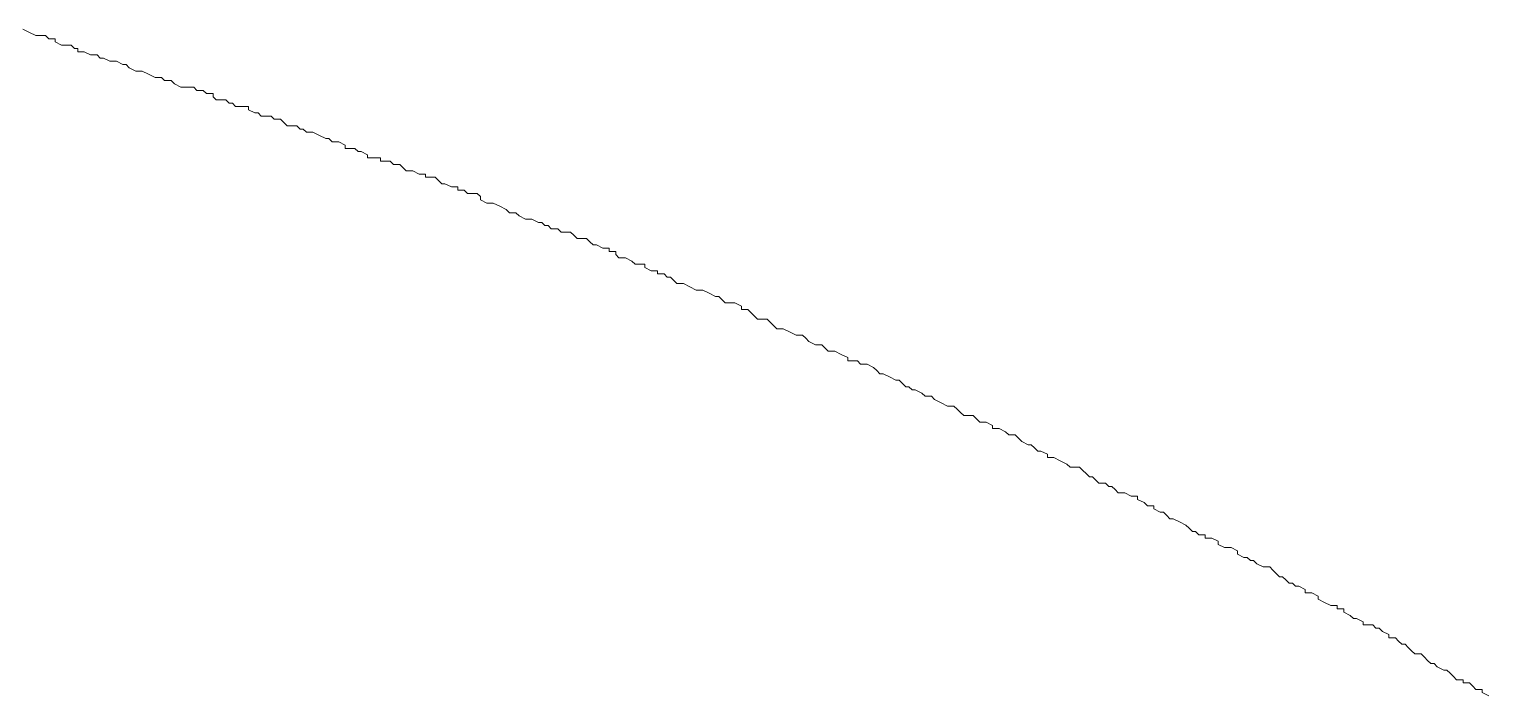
# Model space of a CAD drawing. Header units: millimetres. Extents: x 5194 to 16594, y 329 to 7592.
# Drawn here: x 10350.9 to 10361.09, y 4136.19 to 4140.85 of the extents above; entities that cross this region are included whole.
import ezdxf

# ---------------------------------------------------------------- set-up
doc = ezdxf.new("R2010")
doc.units = ezdxf.units.MM
doc.header["$MEASUREMENT"] = 0
doc.layers.add('PDF_Geometry', color=7, linetype='Continuous', true_color=0x231f20)

msp = doc.modelspace()

# ---------------------------------------------------------------- linework, layer by layer
at = {"layer": 'PDF_Geometry', "color": 0, "lineweight": 9}
for p, q in [((10350.903, 4140.825), (10350.858, 4140.847)), ((10350.948, 4140.803), (10350.903, 4140.825)), ((10350.993, 4140.803), (10350.948, 4140.803)), ((10351.015, 4140.803), (10350.993, 4140.803)), ((10351.038, 4140.78), (10351.015, 4140.803)), ((10351.083, 4140.78), (10351.038, 4140.78)), ((10351.083, 4140.758), (10351.083, 4140.78)), ((10351.128, 4140.735), (10351.083, 4140.758)), ((10351.173, 4140.735), (10351.128, 4140.735)), ((10351.195, 4140.735), (10351.173, 4140.735)), ((10351.218, 4140.713), (10351.195, 4140.735)), ((10351.24, 4140.713), (10351.218, 4140.713)), ((10351.24, 4140.69), (10351.24, 4140.713)), ((10351.285, 4140.69), (10351.24, 4140.69)), ((10351.33, 4140.668), (10351.285, 4140.69)), ((10351.375, 4140.668), (10351.33, 4140.668)), ((10351.398, 4140.645), (10351.375, 4140.668)), ((10351.42, 4140.645), (10351.398, 4140.645)), ((10351.465, 4140.623), (10351.42, 4140.645)), ((10351.488, 4140.623), (10351.465, 4140.623)), ((10351.51, 4140.623), (10351.488, 4140.623)), ((10351.555, 4140.6), (10351.51, 4140.623)), ((10351.578, 4140.6), (10351.555, 4140.6)), ((10351.6, 4140.578), (10351.578, 4140.6)), ((10351.645, 4140.555), (10351.6, 4140.578)), ((10351.667, 4140.555), (10351.645, 4140.555)), ((10351.69, 4140.555), (10351.667, 4140.555)), ((10351.735, 4140.533), (10351.69, 4140.555)), ((10351.78, 4140.51), (10351.735, 4140.533)), ((10351.825, 4140.51), (10351.78, 4140.51)), ((10351.847, 4140.488), (10351.825, 4140.51)), ((10351.87, 4140.488), (10351.847, 4140.488)), ((10351.892, 4140.488), (10351.87, 4140.488)), ((10351.915, 4140.465), (10351.892, 4140.488)), ((10351.96, 4140.443), (10351.915, 4140.465)), ((10352.005, 4140.443), (10351.96, 4140.443)), ((10352.05, 4140.443), (10352.005, 4140.443)), ((10352.072, 4140.42), (10352.05, 4140.443)), ((10352.095, 4140.42), (10352.072, 4140.42)), ((10352.117, 4140.42), (10352.095, 4140.42)), ((10352.14, 4140.398), (10352.117, 4140.42)), ((10352.185, 4140.398), (10352.14, 4140.398)), ((10352.185, 4140.375), (10352.185, 4140.398)), ((10352.207, 4140.353), (10352.185, 4140.375)), ((10352.252, 4140.353), (10352.207, 4140.353)), ((10352.275, 4140.353), (10352.252, 4140.353)), ((10352.297, 4140.33), (10352.275, 4140.353)), ((10352.32, 4140.33), (10352.297, 4140.33)), ((10352.342, 4140.308), (10352.32, 4140.33)), ((10352.387, 4140.308), (10352.342, 4140.308)), ((10352.432, 4140.308), (10352.387, 4140.308)), ((10352.432, 4140.285), (10352.432, 4140.308)), ((10352.477, 4140.263), (10352.432, 4140.285)), ((10352.5, 4140.263), (10352.477, 4140.263)), ((10352.522, 4140.24), (10352.5, 4140.263)), ((10352.567, 4140.24), (10352.522, 4140.24)), ((10352.59, 4140.24), (10352.567, 4140.24)), ((10352.612, 4140.218), (10352.59, 4140.24)), ((10352.657, 4140.218), (10352.612, 4140.218)), ((10352.679, 4140.195), (10352.657, 4140.218)), ((10352.702, 4140.173), (10352.679, 4140.195)), ((10352.747, 4140.173), (10352.702, 4140.173)), ((10352.769, 4140.173), (10352.747, 4140.173)), ((10352.792, 4140.15), (10352.769, 4140.173)), ((10352.814, 4140.15), (10352.792, 4140.15)), ((10352.837, 4140.128), (10352.814, 4140.15)), ((10352.882, 4140.128), (10352.837, 4140.128)), ((10352.927, 4140.105), (10352.882, 4140.128)), ((10352.972, 4140.083), (10352.927, 4140.105)), ((10352.994, 4140.083), (10352.972, 4140.083)), ((10353.017, 4140.06), (10352.994, 4140.083)), ((10353.039, 4140.06), (10353.017, 4140.06)), ((10353.062, 4140.06), (10353.039, 4140.06)), ((10353.107, 4140.038), (10353.062, 4140.06)), ((10353.107, 4140.015), (10353.107, 4140.038)), ((10353.129, 4140.015), (10353.107, 4140.015)), ((10353.174, 4140.015), (10353.129, 4140.015)), ((10353.197, 4139.993), (10353.174, 4140.015)), ((10353.219, 4139.993), (10353.197, 4139.993)), ((10353.264, 4139.97), (10353.219, 4139.993)), ((10353.264, 4139.948), (10353.264, 4139.97)), ((10353.309, 4139.948), (10353.264, 4139.948)), ((10353.354, 4139.948), (10353.309, 4139.948)), ((10353.354, 4139.925), (10353.354, 4139.948)), ((10353.399, 4139.925), (10353.354, 4139.925)), ((10353.422, 4139.925), (10353.399, 4139.925)), ((10353.444, 4139.903), (10353.422, 4139.925)), ((10353.489, 4139.903), (10353.444, 4139.903)), ((10353.512, 4139.88), (10353.489, 4139.903)), ((10353.534, 4139.858), (10353.512, 4139.88)), ((10353.557, 4139.858), (10353.534, 4139.858)), ((10353.579, 4139.858), (10353.557, 4139.858)), ((10353.624, 4139.835), (10353.579, 4139.858)), ((10353.669, 4139.835), (10353.624, 4139.835)), ((10353.669, 4139.813), (10353.669, 4139.835)), ((10353.714, 4139.813), (10353.669, 4139.813)), ((10353.736, 4139.813), (10353.714, 4139.813)), ((10353.759, 4139.791), (10353.736, 4139.813)), ((10353.781, 4139.768), (10353.759, 4139.791)), ((10353.804, 4139.768), (10353.781, 4139.768)), ((10353.849, 4139.746), (10353.804, 4139.768)), ((10353.894, 4139.746), (10353.849, 4139.746)), ((10353.894, 4139.723), (10353.894, 4139.746)), ((10353.939, 4139.723), (10353.894, 4139.723)), ((10353.961, 4139.701), (10353.939, 4139.723)), ((10353.984, 4139.701), (10353.961, 4139.701)), ((10354.029, 4139.701), (10353.984, 4139.701)), ((10354.051, 4139.678), (10354.029, 4139.701)), ((10354.051, 4139.656), (10354.051, 4139.678)), ((10354.096, 4139.633), (10354.051, 4139.656)), ((10354.141, 4139.633), (10354.096, 4139.633)), ((10354.186, 4139.611), (10354.141, 4139.633)), ((10354.231, 4139.588), (10354.186, 4139.611)), ((10354.254, 4139.566), (10354.231, 4139.588)), ((10354.276, 4139.566), (10354.254, 4139.566)), ((10354.299, 4139.566), (10354.276, 4139.566)), ((10354.321, 4139.543), (10354.299, 4139.566)), ((10354.366, 4139.521), (10354.321, 4139.543)), ((10354.411, 4139.521), (10354.366, 4139.521)), ((10354.456, 4139.498), (10354.411, 4139.521)), ((10354.479, 4139.498), (10354.456, 4139.498)), ((10354.501, 4139.476), (10354.479, 4139.498)), ((10354.524, 4139.476), (10354.501, 4139.476)), ((10354.546, 4139.453), (10354.524, 4139.476)), ((10354.591, 4139.453), (10354.546, 4139.453)), ((10354.614, 4139.431), (10354.591, 4139.453)), ((10354.636, 4139.431), (10354.614, 4139.431)), ((10354.681, 4139.431), (10354.636, 4139.431)), ((10354.704, 4139.408), (10354.681, 4139.431)), ((10354.726, 4139.386), (10354.704, 4139.408)), ((10354.771, 4139.386), (10354.726, 4139.386)), ((10354.793, 4139.386), (10354.771, 4139.386)), ((10354.816, 4139.363), (10354.793, 4139.386)), ((10354.838, 4139.341), (10354.816, 4139.363)), ((10354.861, 4139.341), (10354.838, 4139.341)), ((10354.906, 4139.318), (10354.861, 4139.341)), ((10354.951, 4139.318), (10354.906, 4139.318)), ((10354.951, 4139.296), (10354.951, 4139.318)), ((10354.996, 4139.296), (10354.951, 4139.296)), ((10354.996, 4139.273), (10354.996, 4139.296)), ((10355.018, 4139.251), (10354.996, 4139.273)), ((10355.041, 4139.251), (10355.018, 4139.251)), ((10355.063, 4139.251), (10355.041, 4139.251)), ((10355.108, 4139.228), (10355.063, 4139.251)), ((10355.131, 4139.206), (10355.108, 4139.228)), ((10355.153, 4139.206), (10355.131, 4139.206)), ((10355.198, 4139.206), (10355.153, 4139.206)), ((10355.198, 4139.183), (10355.198, 4139.206)), ((10355.243, 4139.161), (10355.198, 4139.183)), ((10355.288, 4139.161), (10355.243, 4139.161)), ((10355.288, 4139.138), (10355.288, 4139.161)), ((10355.333, 4139.138), (10355.288, 4139.138)), ((10355.356, 4139.116), (10355.333, 4139.138)), ((10355.378, 4139.116), (10355.356, 4139.116)), ((10355.401, 4139.093), (10355.378, 4139.116)), ((10355.423, 4139.071), (10355.401, 4139.093)), ((10355.468, 4139.071), (10355.423, 4139.071)), ((10355.513, 4139.048), (10355.468, 4139.071)), ((10355.558, 4139.026), (10355.513, 4139.048)), ((10355.603, 4139.026), (10355.558, 4139.026)), ((10355.648, 4139.003), (10355.603, 4139.026)), ((10355.693, 4138.981), (10355.648, 4139.003)), ((10355.716, 4138.981), (10355.693, 4138.981)), ((10355.738, 4138.958), (10355.716, 4138.981)), ((10355.761, 4138.936), (10355.738, 4138.958)), ((10355.783, 4138.936), (10355.761, 4138.936)), ((10355.828, 4138.936), (10355.783, 4138.936)), ((10355.873, 4138.913), (10355.828, 4138.936)), ((10355.873, 4138.891), (10355.873, 4138.913)), ((10355.918, 4138.891), (10355.873, 4138.891)), ((10355.94, 4138.868), (10355.918, 4138.891)), ((10355.963, 4138.846), (10355.94, 4138.868)), ((10355.985, 4138.823), (10355.963, 4138.846)), ((10356.03, 4138.823), (10355.985, 4138.823)), ((10356.053, 4138.823), (10356.03, 4138.823)), ((10356.075, 4138.801), (10356.053, 4138.823)), ((10356.098, 4138.778), (10356.075, 4138.801)), ((10356.12, 4138.756), (10356.098, 4138.778)), ((10356.165, 4138.756), (10356.12, 4138.756)), ((10356.21, 4138.734), (10356.165, 4138.756)), ((10356.255, 4138.711), (10356.21, 4138.734)), ((10356.278, 4138.711), (10356.255, 4138.711)), ((10356.3, 4138.711), (10356.278, 4138.711)), ((10356.323, 4138.689), (10356.3, 4138.711)), ((10356.345, 4138.666), (10356.323, 4138.689)), ((10356.39, 4138.644), (10356.345, 4138.666)), ((10356.413, 4138.644), (10356.39, 4138.644)), ((10356.435, 4138.644), (10356.413, 4138.644)), ((10356.458, 4138.621), (10356.435, 4138.644)), ((10356.48, 4138.599), (10356.458, 4138.621)), ((10356.525, 4138.599), (10356.48, 4138.599)), ((10356.57, 4138.576), (10356.525, 4138.599)), ((10356.615, 4138.554), (10356.57, 4138.576)), ((10356.615, 4138.531), (10356.615, 4138.554)), ((10356.66, 4138.531), (10356.615, 4138.531)), ((10356.683, 4138.531), (10356.66, 4138.531)), ((10356.705, 4138.509), (10356.683, 4138.531)), ((10356.75, 4138.509), (10356.705, 4138.509)), ((10356.795, 4138.486), (10356.75, 4138.509)), ((10356.818, 4138.464), (10356.795, 4138.486)), ((10356.84, 4138.441), (10356.818, 4138.464)), ((10356.862, 4138.441), (10356.84, 4138.441)), ((10356.907, 4138.419), (10356.862, 4138.441)), ((10356.952, 4138.396), (10356.907, 4138.419)), ((10356.975, 4138.396), (10356.952, 4138.396)), ((10356.997, 4138.374), (10356.975, 4138.396)), ((10357.02, 4138.351), (10356.997, 4138.374)), ((10357.042, 4138.351), (10357.02, 4138.351)), ((10357.065, 4138.329), (10357.042, 4138.351)), ((10357.087, 4138.329), (10357.065, 4138.329)), ((10357.132, 4138.306), (10357.087, 4138.329)), ((10357.155, 4138.284), (10357.132, 4138.306)), ((10357.177, 4138.284), (10357.155, 4138.284)), ((10357.2, 4138.284), (10357.177, 4138.284)), ((10357.222, 4138.261), (10357.2, 4138.284)), ((10357.267, 4138.239), (10357.222, 4138.261)), ((10357.312, 4138.216), (10357.267, 4138.239)), ((10357.357, 4138.216), (10357.312, 4138.216)), ((10357.38, 4138.194), (10357.357, 4138.216)), ((10357.402, 4138.171), (10357.38, 4138.194)), ((10357.425, 4138.149), (10357.402, 4138.171)), ((10357.447, 4138.149), (10357.425, 4138.149)), ((10357.492, 4138.149), (10357.447, 4138.149)), ((10357.515, 4138.126), (10357.492, 4138.149)), ((10357.537, 4138.104), (10357.515, 4138.126)), ((10357.56, 4138.104), (10357.537, 4138.104)), ((10357.582, 4138.104), (10357.56, 4138.104)), ((10357.627, 4138.081), (10357.582, 4138.104)), ((10357.627, 4138.059), (10357.627, 4138.081)), ((10357.672, 4138.059), (10357.627, 4138.059)), ((10357.717, 4138.036), (10357.672, 4138.059)), ((10357.74, 4138.014), (10357.717, 4138.036)), ((10357.762, 4138.014), (10357.74, 4138.014)), ((10357.785, 4138.014), (10357.762, 4138.014)), ((10357.807, 4137.991), (10357.785, 4138.014)), ((10357.83, 4137.969), (10357.807, 4137.991)), ((10357.874, 4137.946), (10357.83, 4137.969)), ((10357.897, 4137.946), (10357.874, 4137.946)), ((10357.919, 4137.924), (10357.897, 4137.946)), ((10357.942, 4137.901), (10357.919, 4137.924)), ((10357.964, 4137.901), (10357.942, 4137.901)), ((10358.009, 4137.879), (10357.964, 4137.901)), ((10358.009, 4137.856), (10358.009, 4137.879)), ((10358.054, 4137.856), (10358.009, 4137.856)), ((10358.099, 4137.834), (10358.054, 4137.856)), ((10358.144, 4137.811), (10358.099, 4137.834)), ((10358.167, 4137.789), (10358.144, 4137.811)), ((10358.189, 4137.789), (10358.167, 4137.789)), ((10358.234, 4137.789), (10358.189, 4137.789)), ((10358.257, 4137.766), (10358.234, 4137.789)), ((10358.279, 4137.744), (10358.257, 4137.766)), ((10358.302, 4137.721), (10358.279, 4137.744)), ((10358.324, 4137.721), (10358.302, 4137.721)), ((10358.347, 4137.699), (10358.324, 4137.721)), ((10358.369, 4137.677), (10358.347, 4137.699)), ((10358.414, 4137.677), (10358.369, 4137.677)), ((10358.437, 4137.654), (10358.414, 4137.677)), ((10358.459, 4137.654), (10358.437, 4137.654)), ((10358.482, 4137.632), (10358.459, 4137.654)), ((10358.504, 4137.609), (10358.482, 4137.632)), ((10358.549, 4137.609), (10358.504, 4137.609)), ((10358.594, 4137.587), (10358.549, 4137.609)), ((10358.639, 4137.587), (10358.594, 4137.587)), ((10358.639, 4137.564), (10358.639, 4137.587)), ((10358.684, 4137.542), (10358.639, 4137.564)), ((10358.707, 4137.519), (10358.684, 4137.542)), ((10358.729, 4137.519), (10358.707, 4137.519)), ((10358.752, 4137.519), (10358.729, 4137.519)), ((10358.752, 4137.497), (10358.752, 4137.519)), ((10358.797, 4137.474), (10358.752, 4137.497)), ((10358.819, 4137.474), (10358.797, 4137.474)), ((10358.842, 4137.452), (10358.819, 4137.474)), ((10358.864, 4137.429), (10358.842, 4137.452)), ((10358.887, 4137.429), (10358.864, 4137.429)), ((10358.931, 4137.407), (10358.887, 4137.429)), ((10358.976, 4137.384), (10358.931, 4137.407)), ((10358.999, 4137.362), (10358.976, 4137.384)), ((10359.021, 4137.339), (10358.999, 4137.362)), ((10359.044, 4137.339), (10359.021, 4137.339)), ((10359.066, 4137.317), (10359.044, 4137.339)), ((10359.111, 4137.317), (10359.066, 4137.317)), ((10359.111, 4137.294), (10359.111, 4137.317)), ((10359.156, 4137.294), (10359.111, 4137.294)), ((10359.201, 4137.272), (10359.156, 4137.294)), ((10359.201, 4137.249), (10359.201, 4137.272)), ((10359.246, 4137.227), (10359.201, 4137.249)), ((10359.269, 4137.227), (10359.246, 4137.227)), ((10359.291, 4137.227), (10359.269, 4137.227)), ((10359.336, 4137.204), (10359.291, 4137.227)), ((10359.336, 4137.182), (10359.336, 4137.204)), ((10359.381, 4137.159), (10359.336, 4137.182)), ((10359.404, 4137.159), (10359.381, 4137.159)), ((10359.426, 4137.137), (10359.404, 4137.159)), ((10359.449, 4137.137), (10359.426, 4137.137)), ((10359.471, 4137.114), (10359.449, 4137.137)), ((10359.516, 4137.092), (10359.471, 4137.114)), ((10359.539, 4137.092), (10359.516, 4137.092)), ((10359.561, 4137.092), (10359.539, 4137.092)), ((10359.584, 4137.069), (10359.561, 4137.092)), ((10359.606, 4137.047), (10359.584, 4137.069)), ((10359.629, 4137.024), (10359.606, 4137.047)), ((10359.651, 4137.024), (10359.629, 4137.024)), ((10359.674, 4137.002), (10359.651, 4137.024)), ((10359.696, 4136.979), (10359.674, 4137.002)), ((10359.719, 4136.979), (10359.696, 4136.979)), ((10359.741, 4136.957), (10359.719, 4136.979)), ((10359.764, 4136.957), (10359.741, 4136.957)), ((10359.809, 4136.934), (10359.764, 4136.957)), ((10359.809, 4136.912), (10359.809, 4136.934)), ((10359.854, 4136.912), (10359.809, 4136.912)), ((10359.899, 4136.889), (10359.854, 4136.912)), ((10359.899, 4136.867), (10359.899, 4136.889)), ((10359.944, 4136.844), (10359.899, 4136.867)), ((10359.988, 4136.822), (10359.944, 4136.844)), ((10360.033, 4136.822), (10359.988, 4136.822)), ((10360.033, 4136.799), (10360.033, 4136.822)), ((10360.078, 4136.799), (10360.033, 4136.799)), ((10360.078, 4136.777), (10360.078, 4136.799)), ((10360.123, 4136.754), (10360.078, 4136.777)), ((10360.146, 4136.732), (10360.123, 4136.754)), ((10360.168, 4136.732), (10360.146, 4136.732)), ((10360.213, 4136.709), (10360.168, 4136.732)), ((10360.213, 4136.687), (10360.213, 4136.709)), ((10360.258, 4136.687), (10360.213, 4136.687)), ((10360.281, 4136.687), (10360.258, 4136.687)), ((10360.303, 4136.664), (10360.281, 4136.687)), ((10360.326, 4136.664), (10360.303, 4136.664)), ((10360.348, 4136.642), (10360.326, 4136.664)), ((10360.393, 4136.62), (10360.348, 4136.642)), ((10360.393, 4136.597), (10360.393, 4136.62)), ((10360.438, 4136.597), (10360.393, 4136.597)), ((10360.461, 4136.575), (10360.438, 4136.597)), ((10360.483, 4136.552), (10360.461, 4136.575)), ((10360.506, 4136.552), (10360.483, 4136.552)), ((10360.528, 4136.53), (10360.506, 4136.552)), ((10360.551, 4136.507), (10360.528, 4136.53)), ((10360.573, 4136.485), (10360.551, 4136.507)), ((10360.618, 4136.485), (10360.573, 4136.485)), ((10360.641, 4136.462), (10360.618, 4136.485)), ((10360.663, 4136.44), (10360.641, 4136.462)), ((10360.686, 4136.417), (10360.663, 4136.44)), ((10360.708, 4136.417), (10360.686, 4136.417)), ((10360.731, 4136.395), (10360.708, 4136.417)), ((10360.776, 4136.372), (10360.731, 4136.395)), ((10360.798, 4136.372), (10360.776, 4136.372)), ((10360.821, 4136.35), (10360.798, 4136.372)), ((10360.843, 4136.327), (10360.821, 4136.35)), ((10360.866, 4136.305), (10360.843, 4136.327)), ((10360.911, 4136.305), (10360.866, 4136.305)), ((10360.911, 4136.282), (10360.911, 4136.305)), ((10360.956, 4136.282), (10360.911, 4136.282)), ((10360.978, 4136.26), (10360.956, 4136.282)), ((10361.001, 4136.237), (10360.978, 4136.26)), ((10361.045, 4136.237), (10361.001, 4136.237)), ((10361.045, 4136.215), (10361.045, 4136.237)), ((10361.09, 4136.192), (10361.045, 4136.215))]:
    msp.add_line(p, q, dxfattribs=at)

doc.saveas('drawing.dxf')
